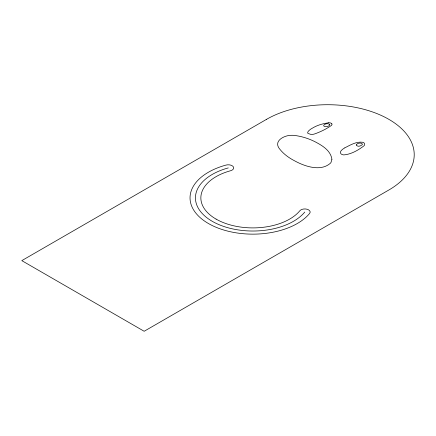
<?xml version="1.0" encoding="UTF-8"?>
<svg xmlns="http://www.w3.org/2000/svg" width="436" height="436" viewBox="0 0 436 436"><rect width="100%" height="100%" fill="white"/><g stroke="black" fill="none" stroke-linecap="round" stroke-linejoin="round"><path stroke-width="0.65" d="M344.914 147.782C350.44 144.992 356.534 141.248 362.932 142.305A3.592 2.071 0 0 1 364.011 142.894L364.692 144.016L364.512 145.041A8.082 4.665 0 0 1 364.049 145.771C358.212 150.218 351.252 154.3 343.797 154.911A3.973 2.294 0 0 1 340.794 153.592L340.44 152.387A9.107 5.259 0 0 1 340.985 150.921L342.429 149.395L344.756 147.875M328.559 122.789L325.125 123.393A32.787 18.928 0 0 0 321.218 124.336A30.613 17.674 0 0 0 313.103 127.743L311.517 128.658A20.138 11.625 0 0 0 310.307 129.421L308.623 130.904A10.802 6.235 0 0 0 307.811 132.152L307.751 132.321A5.074 2.927 0 0 0 307.685 132.806L307.925 133.416L311.124 134.49A2.638 1.521 0 0 0 312.062 134.495L312.399 134.452A11.189 6.464 0 0 0 315.206 133.727A66.354 38.308 0 0 0 331.507 125.366L331.91 124.849A3.455 1.995 0 0 0 331.987 124.331L331.856 123.911M328.564 122.794A2.905 1.679 0 0 1 331.872 123.911M304.753 212.065A57.421 33.152 0 0 1 212.256 221.314A57.421 33.152 0 0 1 228.279 167.915M329.692 124.751L329.474 125.301A5.646 3.259 0 0 1 329.082 125.672L328.204 126.184A4.371 2.523 0 0 1 326.079 126.609L325.392 126.614A1.657 0.954 0 0 1 324.635 126.484L324.062 126.173A2.109 1.215 0 0 1 323.725 125.257C324.929 123.704 327.578 123.268 329.316 124.162A1.744 1.008 0 0 1 329.692 124.751M331.916 159.293L331 162.454A12.104 6.987 0 0 1 330.161 163.44C320.111 172.062 303.799 165.942 294.295 160.661C288.25 157.51 282.577 153.249 278.637 147.624C274.32 140.234 284.801 135.405 290.774 135.34A11.783 6.802 0 0 1 294.578 135.443C302.671 136.479 310.497 139.095 317.588 143.122C324.002 146.649 330.859 151.521 331.916 159.293M356.343 144.91L356.354 145.172A1.711 0.986 0 0 0 356.55 145.51L357.842 146.147A2.017 1.166 0 0 0 358.823 146.218L359.613 146.076A10.246 5.913 0 0 0 360.577 145.782L362.256 144.698A1.902 1.101 0 0 0 362.338 144.283L362.311 144.174A2.507 1.444 0 0 0 362.147 143.853A2.207 1.275 0 0 0 359.978 143.052L358.19 143.357A3.466 2 0 0 0 357.198 143.82L356.343 144.91M266.516 119.35L21.8 260.63L144.158 331.273L388.874 189.992A86.519 49.949 0 0 0 388.874 119.35A86.519 49.949 0 0 0 266.516 119.35M216.082 219.106A52.015 30.03 0 0 0 299.864 210.73A5.406 3.123 0 0 1 307.069 209.242A5.406 3.123 0 0 1 309.642 213.4A62.828 36.275 0 0 1 208.435 223.521A62.828 36.275 0 0 1 225.962 165.091A5.406 3.123 0 0 1 233.167 166.579A5.406 3.123 0 0 1 230.595 170.738A52.015 30.03 0 0 0 216.082 219.106"/></g></svg>
